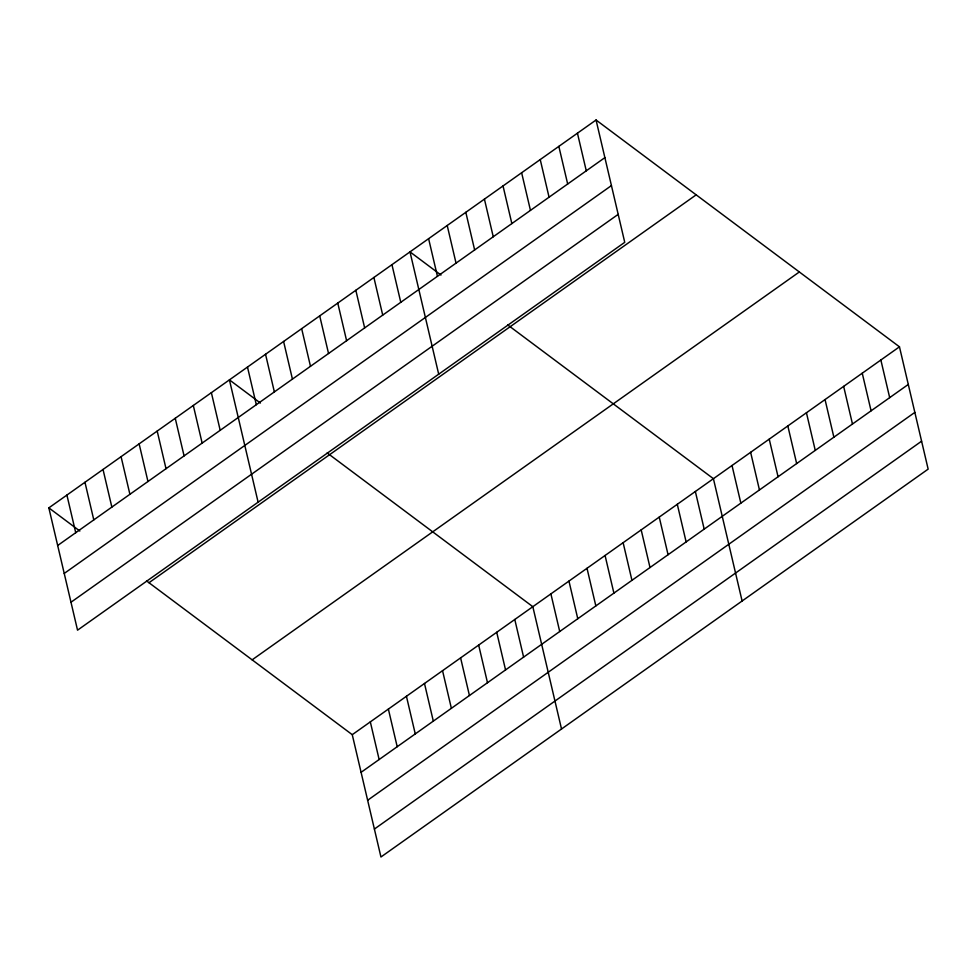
<?xml version="1.0" encoding="UTF-8"?>
<svg xmlns="http://www.w3.org/2000/svg" width="977" height="977" viewBox="0 0 977 977"><rect width="100%" height="100%" fill="white"/><g stroke="black" fill="none" stroke-linecap="round" stroke-linejoin="round"><path stroke-width="1.47" d="M596.055 120L624.743 242.32L77.537 630.177L48.85 507.869L596.055 120L899.463 346.823L928.15 469.131L380.945 857L352.257 734.68L146.587 580.936M57.68 545.496L604.873 157.639M64.226 573.438L611.431 185.581M70.979 602.235L618.185 214.366M148.98 582.719L696.174 194.85M252.139 659.841L799.333 271.972M352.257 734.68L899.463 346.823M361.087 772.318L908.292 384.45M367.645 800.261L914.838 412.392M374.399 829.046L921.592 441.189M440.993 275.05L409.998 251.883L438.697 374.191M507.747 324.95L713.418 478.693L742.105 601.002M260.419 403.037L229.424 379.87L258.111 502.19M327.173 452.937L532.831 606.693L561.519 729.001M48.85 507.869L79.845 531.036M880.863 360.012L889.681 397.639M862.251 373.19L871.081 410.828M843.652 386.379L852.469 424.006M825.04 399.569L833.869 437.195M806.44 412.758L815.258 450.385M787.828 425.948L796.658 463.574M769.229 439.137L778.058 476.764M750.629 452.314L759.447 489.953M732.017 465.504L740.847 503.131M695.355 491.492L704.185 529.119M677.293 504.291L686.123 541.917M577.444 133.19L586.273 170.816M659.243 517.089L668.06 554.716M558.844 146.379L567.674 184.006M641.181 529.888L650.01 567.515M540.232 159.569L549.062 197.195M623.131 542.687L631.948 580.326M521.633 172.758L530.462 210.385M605.068 555.486L613.898 593.124M503.033 185.948L511.85 223.574M587.006 568.296L595.836 605.923M484.421 199.125L493.251 236.764M568.956 581.095L577.773 618.722M465.821 212.314L474.639 249.941M550.894 593.894L559.723 631.521M447.21 225.504L456.039 263.131M428.61 238.693L437.44 276.32M514.781 619.491L523.599 657.118M496.719 632.29L505.549 669.917M391.948 264.682L400.778 302.308M478.669 645.089L487.486 682.715M373.886 277.48L382.715 315.107M460.607 657.887L469.436 695.514M355.836 290.279L364.653 327.906M442.544 670.686L451.374 708.313M337.773 303.078L346.603 340.704M424.494 683.485L433.312 721.111M319.711 315.876L328.541 353.503M406.432 696.283L415.262 733.91M301.661 328.675L310.478 366.302M388.37 709.082L397.199 746.709M283.599 341.474L292.428 379.1M370.32 721.881L379.137 759.508M265.536 354.272L274.366 391.899M247.486 367.071L256.316 404.698M211.374 392.669L220.191 430.307M193.312 405.479L202.141 443.106M175.249 418.278L184.079 455.905M157.199 431.077L166.017 468.704M139.137 443.876L147.967 481.502M121.075 456.674L129.904 494.301M103.025 469.473L111.854 507.1M84.962 482.272L93.792 519.898M66.912 495.07L75.73 532.697"/></g></svg>
